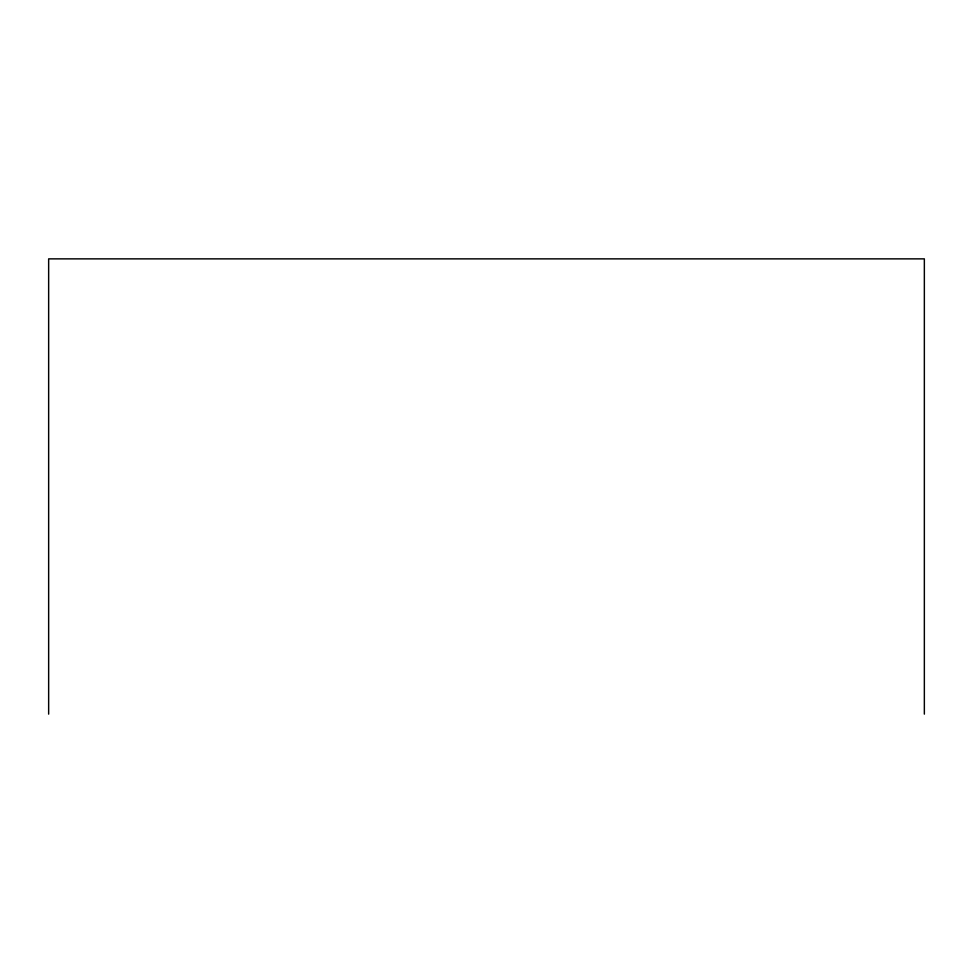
<?xml version="1.0" encoding="UTF-8"?>
<svg xmlns="http://www.w3.org/2000/svg" width="973" height="973" viewBox="0 0 973 973"><rect width="100%" height="100%" fill="white"/><g stroke="black" fill="none" stroke-linecap="round" stroke-linejoin="round"><path stroke-width="1.46" d="M924.35 714.133L924.35 258.867L48.65 258.867L48.65 714.133"/></g></svg>
